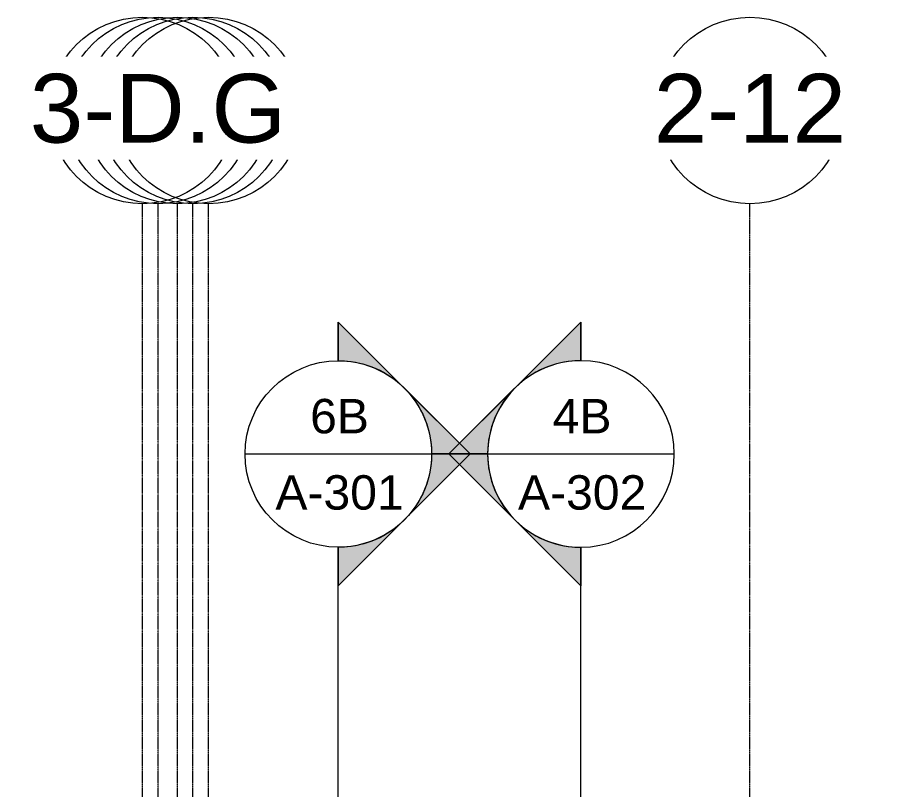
# Model space of a CAD drawing. Header units: inches. Extents: x -23565 to -21, y -324 to 853.
# Drawn here: x -4531 to -4086.3, y 370.2 to 767.9 of the extents above; entities that cross this region are included whole.
import ezdxf

# ---------------------------------------------------------------- set-up
doc = ezdxf.new("R2010")
doc.units = ezdxf.units.IN
doc.header["$MEASUREMENT"] = 0
doc.linetypes.add('Grid Line 1_2_', pattern=[0.8749999999999999, 0.4999999999999999, -0.125, 0.125, -0.125])
for name, color, linetype, lineweight in [('G-ANNO-SYMB', 111, 'Continuous', 9), ('S-GRID', 1, 'Continuous', 9), ('S-GRID-IDEN', 1, 'Continuous', 9)]:
    doc.layers.add(name, color=color, linetype=linetype, lineweight=lineweight)
doc.styles.add('Arial_1', font='arial.ttf', dxfattribs={"height": 35.40718562874248})
doc.styles.add('Arial_2', font='arial.ttf', dxfattribs={"height": 17.70359281437124})

# ---------------------------------------------------------------- blocks, each defined once
blk = doc.blocks.new('Grid - Grid Head - Circle-14747-Building Section - East_West looking South _ Fieldhouse')
at = {"layer": 'S-GRID-IDEN'}
blk.add_circle((23085.8902253522, 719.8918076611264), 48, dxfattribs=at)
blk = doc.blocks.new('Section - Section Head - Filled-1526-Building Section - East_West looking South _ Fieldhouse')
at = {"layer": 'G-ANNO-SYMB'}
h = blk.add_hatch(color=256, dxfattribs=at)
edge = h.paths.add_edge_path(flags=0)
edge.add_line((22906.36451102587, -210.3516792933649), (22874.15560031259, -178.1427685800909))
edge.add_line((22874.15560031259, -178.1427685800909), (22874.15560031259, -197.9625483920721))
edge.add_arc((22874.15560031259, -246.0250195739995), 48.06247118192778, 47.92160497537708, 90.0000000000004, ccw=False)
h = blk.add_hatch(color=256, dxfattribs=at)
edge = h.paths.add_edge_path(flags=0)
edge.add_arc((22874.15560031259, -246.0250195739998), 47.99999999999991, -1.1368683772161603e-13, 44.99999999999852, ccw=False)
edge.add_line((22922.15560031259, -246.0250195739996), (22942.0378513065, -246.0250195739996))
edge.add_line((22942.0378513065, -246.0250195739996), (22908.09672580955, -212.0838940770454))
h = blk.add_hatch(color=256, dxfattribs=at)
edge = h.paths.add_edge_path(flags=0)
edge.add_line((22908.09672580955, -279.9661450709538), (22942.0378513065, -246.0250195739996))
edge.add_line((22942.0378513065, -246.0250195739996), (22922.15560031259, -246.0250195739996))
edge.add_arc((22874.15560031259, -246.0250195739993), 48.00000000000296, 314.9999999999999, 359.9999999999997, ccw=False)
h = blk.add_hatch(color=256, dxfattribs=at)
edge = h.paths.add_edge_path(flags=0)
edge.add_arc((22874.15560031259, -246.025019574), 48.06247118192715, 269.9999999999998, 312.0783950246225, ccw=False)
edge.add_line((22874.15560031259, -294.0874907559271), (22874.15560031259, -313.9072705679083))
edge.add_line((22874.15560031259, -313.9072705679083), (22906.36451102587, -281.6983598546342))
for p, q in [((22942.0378513065, -246.0250195739996), (22874.15560031259, -178.1427685800914)), ((22874.15560031259, -198.0250195739998), (22874.15560031259, -178.1427685800914)), ((22874.15560031259, -197.9625483920721), (22874.15560031259, -178.1427685800909)), ((22874.15560031259, -178.1427685800909), (22906.36451102587, -210.3516792933649)), ((22908.09672580955, -212.0838940770454), (22942.0378513065, -246.0250195739996)), ((22942.0378513065, -246.0250195739996), (22874.15560031259, -313.9072705679082)), ((22942.0378513065, -246.0250195739996), (22908.09672580955, -279.9661450709538)), ((22922.15560031259, -246.0250195739996), (22942.0378513065, -246.0250195739996)), ((22942.0378513065, -246.0250195739996), (22922.15560031259, -246.0250195739996)), ((22906.36451102587, -281.6983598546342), (22874.15560031259, -313.9072705679083)), ((22874.15560031259, -294.0250195739998), (22874.15560031259, -313.9072705679082)), ((22874.15560031259, -313.9072705679083), (22874.15560031259, -294.0874907559271))]:
    blk.add_line(p, q, dxfattribs=at)
for centre, radius, start, end in [((22874.15560031259, -246.0250195739998), 48.00000000000009, 90.00000000000011, 269.9999999999997), ((22874.15560031259, -246.0250195739995), 48.06247118192778, 47.92160497537667, 90), ((22874.15560031259, -246.0250195739998), 48.00000000000004, 269.9999999999997, 90.00000000000006), ((22874.15560031259, -246.0250195739998), 47.99999999999991, 359.9999999999996, 44.99999999999815), ((22874.15560031259, -246.0250195739993), 48.00000000000296, 314.9999999999995, 359.9999999999994), ((22874.15560031259, -246.025019574), 48.06247118192715, 269.9999999999994, 312.0783950246221)]:
    blk.add_arc(centre, radius, start, end, dxfattribs=at)

msp = doc.modelspace()

# ---------------------------------------------------------------- linework, layer by layer
at = {"layer": 'G-ANNO-SYMB'}
for p, q in [((-4413.85212833167, 543.0639421455537), (-4317.85212833167, 543.0639421455537)), ((-4289.044349550026, 543.0639421455537), (-4193.044349550026, 543.0639421455537)), ((-4365.852128331651, -198.025019574), (-4365.852128331651, 495.0639421455541)), ((-4241.044349550008, -198.025019574), (-4241.044349550008, 495.0639421455541))]:
    msp.add_line(p, q, dxfattribs=at)
at = {"layer": 'S-GRID', "linetype": 'Grid Line 1_2_'}
for p, q in [((-4466.617503291855, -273.1608068449274), (-4466.617503291855, 671.8918076611269)), ((-4458.617503292051, -273.1608068449274), (-4458.617503292051, 671.8918076611269)), ((-4458.617503292055, -273.1608068449274), (-4458.617503292055, 671.8918076611269)), ((-4448.617503292051, -273.1608068449274), (-4448.617503292051, 671.8918076611269)), ((-4440.617503292051, -273.1608068449274), (-4440.617503292051, 671.8918076611269)), ((-4440.617503292062, -273.1608068449274), (-4440.617503292062, 671.8918076611269)), ((-4432.617503292051, -273.1608068449274), (-4432.617503292051, 671.8918076611269)), ((-4154.117503292047, -273.1608068449274), (-4154.117503292047, 671.8918076611269)), ((-4154.117503292062, -273.1608068449274), (-4154.117503292062, 671.8918076611269))]:
    msp.add_line(p, q, dxfattribs=at)

# ---------------------------------------------------------------- block references
at = {"layer": 'G-ANNO-SYMB', "extrusion": (0, 0, -1), "rotation": 180}
msp.add_blockref('Section - Section Head - Filled-1526-Building Section - East_West looking South _ Fieldhouse', (27240.00772864426, 297.0389225716407), dxfattribs=at)
at = {"layer": 'G-ANNO-SYMB', "rotation": 180}
msp.add_blockref('Section - Section Head - Filled-1526-Building Section - East_West looking South _ Fieldhouse', (18633.11125076258, 297.0389225714698), dxfattribs=at)
at = {"layer": 'S-GRID-IDEN'}
for p in [(-27518.50772864428, 0), (-27240.00772864426, 0)]:
    msp.add_blockref('Grid - Grid Head - Circle-14747-Building Section - East_West looking South _ Fieldhouse', p, dxfattribs=at)

# ---------------------------------------------------------------- texts
at = {"layer": 'G-ANNO-SYMB', "char_height": 17.70359281437124, "attachment_point": 2, "line_spacing_factor": 0.9385317878468563, "style": 'Arial_2'}
for s, insert, width in [('6B', (-4365.237388369797, 571.4021912842583), 36.07199999999996), ('4B', (-4240.429609588154, 571.4021912842583), 36.07199999999996), ('A-301', (-4365.237388369796, 532.1297029055927), 78.62399999999991), ('A-302', (-4240.429609588153, 532.1297029055927), 78.62399999999991)]:
    msp.add_mtext(s, dxfattribs=dict(at, insert=insert, width=width))

# ---------------------------------------------------------------- next in the draw order: texts
at = {"layer": 'S-GRID-IDEN', "char_height": 35.40718562874248, "attachment_point": 2, "line_spacing_factor": 0.9385317878468563, "style": 'Arial_1', "bg_fill": 3, "box_fill_scale": 1.25, "bg_fill_color": 0, "bg_fill_transparency": 0}
for s, insert, width in [('3-E.G', (-4432.626730594135, 738.765544570992), 153.7919999999998), ('1-12', (-4154.126730594136, 738.765544570992), 117.9359999999999)]:
    msp.add_mtext(s, dxfattribs=dict(at, insert=insert, width=width))

# ---------------------------------------------------------------- next in the draw order: block references
at = {"layer": 'S-GRID-IDEN'}
for p in [(-27526.50772864428, 0), (-27240.00772864426, 0)]:
    msp.add_blockref('Grid - Grid Head - Circle-14747-Building Section - East_West looking South _ Fieldhouse', p, dxfattribs=at)

# ---------------------------------------------------------------- next in the draw order: texts
at = {"layer": 'S-GRID-IDEN', "char_height": 35.40718562874248, "attachment_point": 2, "line_spacing_factor": 0.9385317878468563, "style": 'Arial_1', "bg_fill": 3, "box_fill_scale": 1.25, "bg_fill_color": 0, "bg_fill_transparency": 0}
for s, insert, width in [('3-E', (-4440.62673059414, 738.765544570992), 91.5839999999999), ('2-12', (-4154.12673059415, 738.765544570992), 117.9359999999999)]:
    msp.add_mtext(s, dxfattribs=dict(at, insert=insert, width=width))

# ---------------------------------------------------------------- next in the draw order: block references
at = {"layer": 'S-GRID-IDEN'}
msp.add_blockref('Grid - Grid Head - Circle-14747-Building Section - East_West looking South _ Fieldhouse', (-27534.50772864428, 0), dxfattribs=at)

# ---------------------------------------------------------------- next in the draw order: texts
at = {"layer": 'S-GRID-IDEN', "insert": (-4448.626730594136, 738.765544570992), "char_height": 35.40718562874248, "width": 117.9359999999999, "attachment_point": 2, "line_spacing_factor": 0.9385317878468563, "style": 'Arial_1', "bg_fill": 3, "box_fill_scale": 1.25, "bg_fill_color": 0, "bg_fill_transparency": 0}
msp.add_mtext('1-13', dxfattribs=at)

# ---------------------------------------------------------------- next in the draw order: block references
at = {"layer": 'S-GRID-IDEN'}
msp.add_blockref('Grid - Grid Head - Circle-14747-Building Section - East_West looking South _ Fieldhouse', (-27544.50772864428, 0), dxfattribs=at)

# ---------------------------------------------------------------- next in the draw order: texts
at = {"layer": 'S-GRID-IDEN', "insert": (-4458.626730594138, 738.765544570992), "char_height": 35.40718562874248, "width": 180.1439999999998, "attachment_point": 2, "line_spacing_factor": 0.9385317878468563, "style": 'Arial_1', "bg_fill": 3, "box_fill_scale": 1.25, "bg_fill_color": 0, "bg_fill_transparency": 0}
msp.add_mtext('1-13.G', dxfattribs=at)

# ---------------------------------------------------------------- next in the draw order: block references
at = {"layer": 'S-GRID-IDEN'}
msp.add_blockref('Grid - Grid Head - Circle-14747-Building Section - East_West looking South _ Fieldhouse', (-27526.50772864428, 0), dxfattribs=at)

# ---------------------------------------------------------------- next in the draw order: texts
at = {"layer": 'S-GRID-IDEN', "insert": (-4440.626730594146, 738.765544570992), "char_height": 35.40718562874248, "width": 117.9359999999999, "attachment_point": 2, "line_spacing_factor": 0.9385317878468563, "style": 'Arial_1', "bg_fill": 3, "box_fill_scale": 1.25, "bg_fill_color": 0, "bg_fill_transparency": 0}
msp.add_mtext('2-13', dxfattribs=at)

# ---------------------------------------------------------------- next in the draw order: block references
at = {"layer": 'S-GRID-IDEN'}
msp.add_blockref('Grid - Grid Head - Circle-14747-Building Section - East_West looking South _ Fieldhouse', (-27552.50772864408, 0), dxfattribs=at)

# ---------------------------------------------------------------- next in the draw order: texts
at = {"layer": 'S-GRID-IDEN', "insert": (-4466.626730593942, 738.765544570992), "char_height": 35.40718562874248, "width": 94.60799999999989, "attachment_point": 2, "line_spacing_factor": 0.9385317878468563, "style": 'Arial_1', "bg_fill": 3, "box_fill_scale": 1.25, "bg_fill_color": 0, "bg_fill_transparency": 0}
msp.add_mtext('3-D', dxfattribs=at)

# ---------------------------------------------------------------- next in the draw order: block references
at = {"layer": 'S-GRID-IDEN'}
msp.add_blockref('Grid - Grid Head - Circle-14747-Building Section - East_West looking South _ Fieldhouse', (-27544.50772864428, 0), dxfattribs=at)

# ---------------------------------------------------------------- next in the draw order: texts
at = {"layer": 'S-GRID-IDEN', "insert": (-4458.626730594136, 738.765544570992), "char_height": 35.40718562874248, "width": 156.8159999999998, "attachment_point": 2, "line_spacing_factor": 0.9385317878468563, "style": 'Arial_1', "bg_fill": 3, "box_fill_scale": 1.25, "bg_fill_color": 0, "bg_fill_transparency": 0}
msp.add_mtext('3-D.G', dxfattribs=at)

doc.saveas('drawing.dxf')
